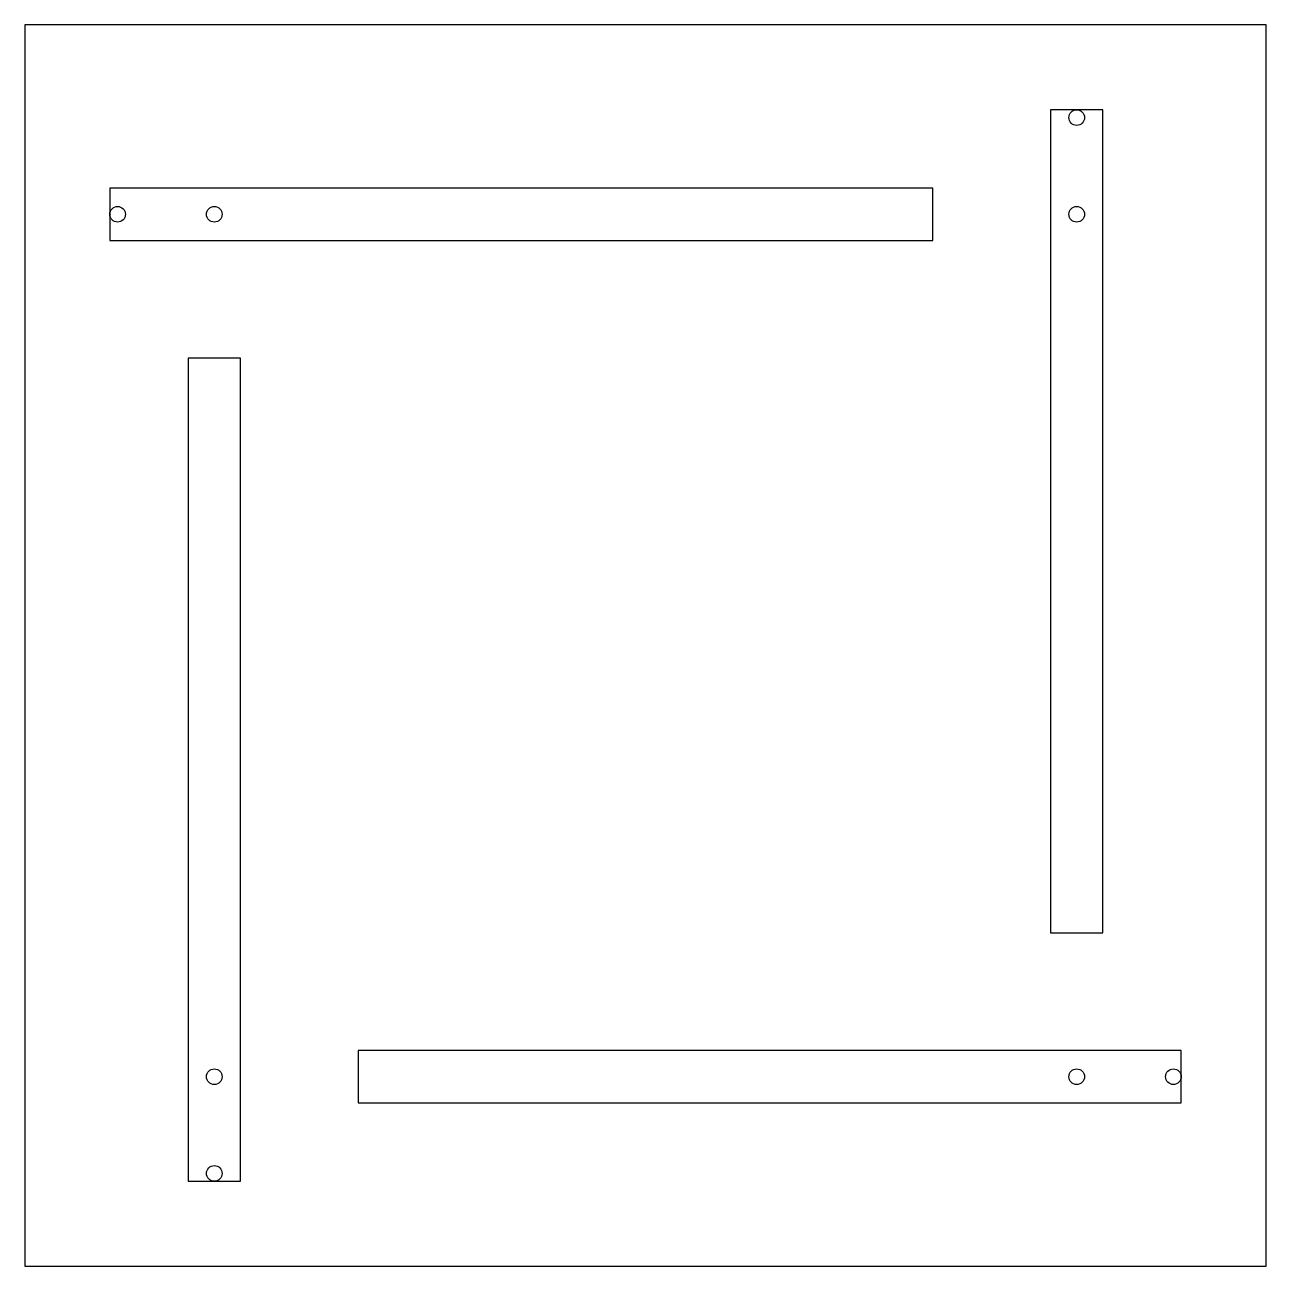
# Model space of a CAD drawing. Extents: x -6.5 to 88.5, y -82.5 to 12.5.
import ezdxf

# ---------------------------------------------------------------- set-up
doc = ezdxf.new("R2010")
doc.units = 0

msp = doc.modelspace()

# ---------------------------------------------------------------- linework, layer by layer
at = {"layer": 'COPPER (ANNEALED)'}
for points in [[(72, -57), (76, -57), (76, 6), (72, 6)], [(63, -4), (63, 0), (0, 0), (0, -4)], [(10, -13), (6, -13), (6, -76), (10, -76)], [(19, -66), (19, -70), (82, -70), (82, -66)]]:
    msp.add_lwpolyline(points, close=True, dxfattribs=at)
for centre in [(74, 5.4), (0.6, -2), (8, -2), (74, -2), (8, -68), (74, -68), (81.4, -68), (8, -75.4)]:
    msp.add_circle(centre, 0.6, dxfattribs=at)
at = {"layer": 'FR-4 (LOSSY)'}
msp.add_lwpolyline([(-6.5, -82.5), (88.5, -82.5), (88.5, 12.5), (-6.5, 12.5)], close=True, dxfattribs=at)

doc.saveas('drawing.dxf')
